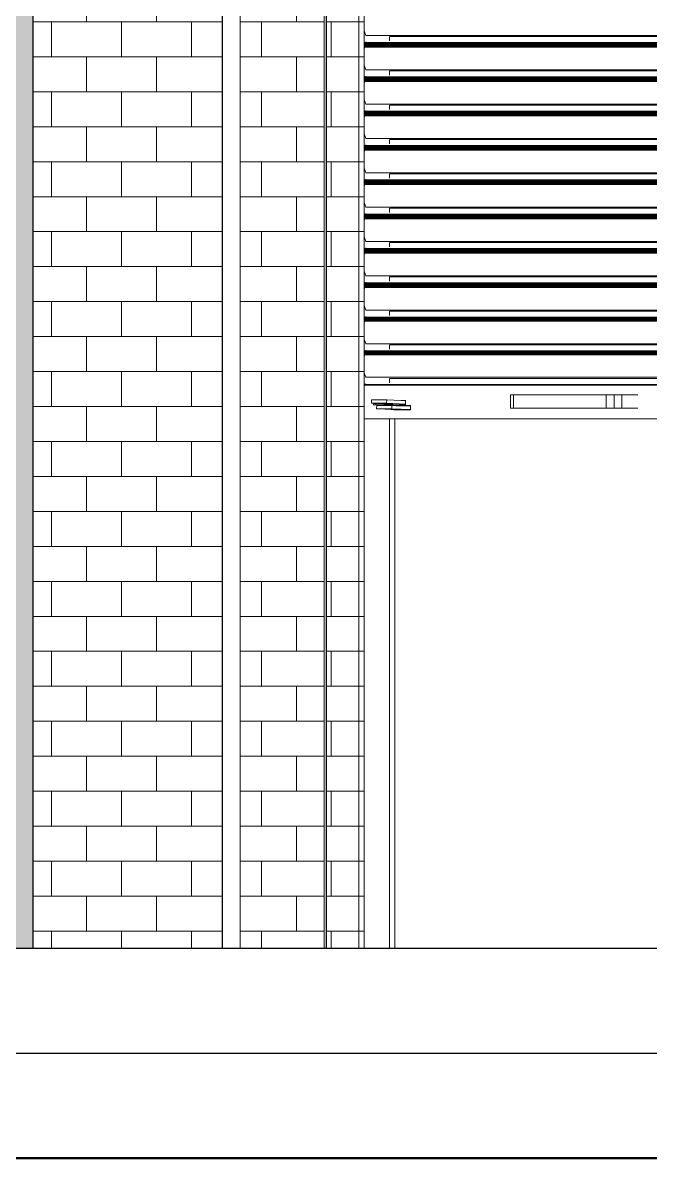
# Model space of a CAD drawing. Header units: inches. Extents: x 153221 to 157601, y -20468 to 0.
# Drawn here: x 154211.4 to 154245.8, y -20396.3 to -20334.2 of the extents above; entities that cross this region are included whole.
import ezdxf

# ---------------------------------------------------------------- set-up
doc = ezdxf.new("R2010")
doc.units = ezdxf.units.IN
doc.header["$MEASUREMENT"] = 0
for name, color, linetype, lineweight in [('DOOR-WIN RA', 3, 'Continuous', 20), ('ELE1 RA', 1, 'Continuous', 30), ('HATCH RA', 8, 'Continuous', 5)]:
    doc.layers.add(name, color=color, linetype=linetype, lineweight=lineweight)

# ---------------------------------------------------------------- blocks, each defined once
blk = doc.blocks.new('TDG')
at = {"layer": 'HATCH RA', "transparency": 33554687}
h = blk.add_hatch(dxfattribs=at)
h.set_pattern_fill('AR-B816', color=256, scale=0.25)
h.paths.add_polyline_path([(159005.743, -15535.96), (159005.743, -15524.96), (158980.743, -15524.96), (158980.743, -15627.36), (158980.743, -15632.36), (158980.743, -15739.96), (158980.743, -15745.019), (158980.743, -15851.96), (158980.743, -15857.019), (158980.743, -15963.96), (158980.743, -15969.019), (158980.743, -16075.96), (158980.743, -16080.842), (158980.743, -16093.96), (159005.743, -16093.96), (159005.743, -15963.96), (159005.743, -15937.96), (159005.743, -15872.96), (159005.743, -15856.96), (159005.743, -15851.96)])
h.paths.add_polyline_path([(158812.048, -15632.36), (158802.864, -15632.36), (158802.864, -15632.96), (158802.864, -15727.96), (158802.864, -15739.96), (158802.864, -15744.96), (158802.864, -15851.96), (158802.864, -15856.96), (158802.864, -15963.96), (158802.864, -15969.31), (158802.864, -16081.96), (158812.048, -16081.96)])
h = blk.add_hatch(dxfattribs=at)
h.set_pattern_fill('AR-B816', color=256, scale=0.25)
h.paths.add_polyline_path([(158822.891, -15978.164), (158822.891, -15969.31), (158812.048, -15969.31), (158812.048, -16081.96), (158822.891, -16081.96), (158822.891, -16075.96)])
h = blk.add_hatch(dxfattribs=at)
h.set_pattern_fill('AR-B816', color=256, scale=0.25)
h.paths.add_polyline_path([(158879.75, -15969.31), (158873.782, -15969.31), (158873.782, -15978.164), (158823.903, -15978.164), (158823.902, -16081.96), (158828.705, -16081.96), (158828.705, -15992.975), (158828.822, -15992.975), (158828.838, -15992.975), (158828.838, -16081.96), (158830.994, -16081.96), (158830.994, -16051.671), (158830.994, -16049.747), (158830.994, -16049.035), (158830.994, -16047.906), (158830.994, -16047.906), (158830.994, -16047.766), (158830.994, -16047.767), (158830.994, -16047.111), (158830.994, -16045.983), (158830.994, -16045.983), (158830.994, -16045.842), (158830.994, -16045.843), (158830.994, -16045.188), (158830.994, -16044.059), (158830.994, -16044.059), (158830.994, -16043.894), (158830.994, -16043.894), (158830.994, -16043.224), (158830.994, -16042.095), (158830.994, -16042.095), (158830.994, -16041.931), (158830.994, -16041.931), (158830.994, -16041.26), (158830.994, -16040.132), (158830.994, -16040.132), (158830.994, -16039.967), (158830.994, -16039.967), (158830.994, -16039.297), (158830.994, -16038.168), (158830.994, -16038.168), (158830.994, -16038.003), (158830.994, -16038.003), (158830.994, -16037.333), (158830.994, -16036.204), (158830.994, -16036.204), (158830.994, -16036.039), (158830.994, -16036.039), (158830.994, -16035.369), (158830.994, -16034.241), (158830.994, -16034.241), (158830.994, -16034.076), (158830.994, -16034.076), (158830.994, -16033.406), (158830.994, -16032.277), (158830.994, -16032.277), (158830.994, -16032.112), (158830.994, -16032.112), (158830.994, -16031.442), (158830.994, -16030.313), (158830.994, -16030.313), (158830.994, -16030.148), (158830.994, -16030.148), (158830.994, -16029.478), (158830.994, -16028.35), (158830.994, -16028.35), (158830.994, -16028.19), (158830.994, -16028.19), (158830.994, -16027.52), (158830.994, -16026.391), (158830.994, -16026.391), (158830.994, -16026.231), (158830.994, -16026.231), (158830.994, -16025.561), (158830.994, -16024.432), (158830.994, -16024.432), (158830.994, -16024.272), (158830.994, -16024.272), (158830.994, -16023.602), (158830.994, -16022.474), (158830.994, -16022.474), (158830.994, -16022.314), (158830.994, -16022.314), (158830.994, -16021.644), (158830.994, -16020.515), (158830.994, -16020.515), (158830.994, -16020.355), (158830.994, -16020.355), (158830.994, -16019.685), (158830.994, -16018.556), (158830.994, -16018.556), (158830.994, -16018.396), (158830.994, -16018.396), (158830.994, -16017.726), (158830.994, -16016.597), (158830.994, -16016.597), (158830.994, -16016.438), (158830.994, -16016.438), (158830.994, -16015.768), (158830.994, -16014.639), (158830.994, -16014.639), (158830.994, -16014.479), (158830.994, -16014.479), (158830.994, -16013.809), (158830.994, -16012.68), (158830.994, -16012.68), (158830.994, -16012.52), (158830.994, -16012.52), (158830.994, -16011.85), (158830.994, -16010.721), (158830.994, -16010.721), (158830.994, -16010.562), (158830.994, -16010.562), (158830.994, -16009.891), (158830.994, -16008.763), (158830.994, -16008.763), (158830.994, -16008.603), (158830.994, -16008.603), (158830.994, -16007.933), (158830.994, -16006.804), (158830.994, -16006.804), (158830.994, -16006.644), (158830.994, -16006.644), (158830.994, -16005.974), (158830.994, -16004.845), (158830.994, -16004.845), (158830.994, -16004.685), (158830.994, -16004.685), (158830.994, -16004.015), (158830.994, -16002.887), (158830.994, -16002.887), (158830.994, -16002.727), (158830.994, -16002.727), (158830.994, -16002.057), (158830.994, -16000.928), (158830.994, -16000.928), (158830.994, -16000.768), (158830.994, -16000.768), (158830.994, -16000.098), (158830.994, -15998.969), (158830.994, -15998.969), (158830.994, -15998.809), (158830.994, -15998.809), (158830.994, -15998.139), (158830.994, -15997.011), (158830.994, -15997.011), (158830.994, -15996.851), (158830.994, -15996.851), (158830.994, -15996.181), (158830.994, -15995.052), (158830.994, -15995.052), (158830.994, -15994.892), (158830.994, -15994.892), (158830.994, -15994.222), (158830.994, -15993.093), (158830.994, -15993.093), (158830.994, -15992.953), (158831.016, -15993), (158873.782, -15993), (158873.782, -15993.003), (158873.782, -15993.019), (158873.782, -15993.036), (158873.782, -15993.054), (158873.782, -15993.074), (158873.782, -15993.093), (158873.782, -15993.113), (158873.782, -15993.133), (158873.782, -15993.153), (158873.782, -15993.172), (158873.782, -15993.19), (158873.782, -15994.483), (158873.782, -15994.892), (158873.782, -15995.013), (158873.782, -15995.032), (158873.782, -15995.052), (158873.782, -15995.072), (158873.782, -15995.092), (158873.782, -15995.111), (158873.782, -15995.13), (158873.782, -15995.149), (158873.782, -15996.442), (158873.782, -15996.507), (158873.782, -15996.851), (158873.782, -15996.972), (158873.782, -15996.991), (158873.782, -15997.011), (158873.782, -15997.031), (158873.782, -15997.05), (158873.782, -15997.07), (158873.782, -15997.089), (158873.782, -15997.107), (158873.782, -15998.4), (158873.782, -15998.466), (158873.782, -15998.809), (158873.782, -15998.931), (158873.782, -15998.95), (158873.782, -15998.969), (158873.782, -15998.989), (158873.782, -15999.009), (158873.782, -15999.029), (158873.782, -15999.048), (158873.782, -15999.066), (158873.782, -16000.359), (158873.782, -16000.425), (158873.782, -16000.768), (158873.782, -16000.889), (158873.782, -16000.908), (158873.782, -16000.928), (158873.782, -16000.948), (158873.782, -16000.968), (158873.782, -16000.987), (158873.782, -16001.006), (158873.782, -16001.025), (158873.782, -16002.318), (158873.782, -16002.383), (158873.782, -16002.727), (158873.782, -16002.848), (158873.782, -16002.867), (158873.782, -16002.887), (158873.782, -16002.907), (158873.782, -16002.926), (158873.782, -16002.946), (158873.782, -16002.965), (158873.782, -16002.983), (158873.782, -16004.277), (158873.782, -16004.685), (158873.782, -16004.807), (158873.782, -16004.826), (158873.782, -16004.845), (158873.782, -16004.865), (158873.782, -16004.885), (158873.782, -16004.905), (158873.782, -16004.924), (158873.782, -16004.942), (158873.782, -16006.235), (158873.782, -16006.644), (158873.782, -16006.765), (158873.782, -16006.784), (158873.782, -16006.804), (158873.782, -16006.824), (158873.782, -16006.844), (158873.782, -16006.863), (158873.782, -16006.882), (158873.782, -16006.901), (158873.782, -16008.194), (158873.782, -16008.603), (158873.782, -16008.724), (158873.782, -16008.743), (158873.782, -16008.763), (158873.782, -16008.783), (158873.782, -16008.803), (158873.782, -16008.822), (158873.782, -16008.841), (158873.782, -16008.859), (158873.782, -16010.153), (158873.782, -16010.218), (158873.782, -16010.562), (158873.782, -16010.683), (158873.782, -16010.702), (158873.782, -16010.721), (158873.782, -16010.741), (158873.782, -16010.761), (158873.782, -16010.781), (158873.782, -16010.8), (158873.782, -16010.818), (158873.782, -16012.111), (158873.782, -16012.177), (158873.782, -16012.52), (158873.782, -16012.641), (158873.782, -16012.66), (158873.782, -16012.68), (158873.782, -16012.7), (158873.782, -16012.72), (158873.782, -16012.739), (158873.782, -16012.758), (158873.782, -16012.777), (158873.782, -16014.07), (158873.782, -16014.479), (158873.782, -16014.6), (158873.782, -16014.619), (158873.782, -16014.639), (158873.782, -16014.659), (158873.782, -16014.679), (158873.782, -16014.698), (158873.782, -16014.717), (158873.782, -16014.735), (158873.782, -16016.029), (158873.782, -16016.094), (158873.782, -16016.438), (158873.782, -16016.559), (158873.782, -16016.578), (158873.782, -16016.597), (158873.782, -16016.617), (158873.782, -16016.637), (158873.782, -16016.657), (158873.782, -16016.676), (158873.782, -16016.694), (158873.782, -16017.987), (158873.782, -16018.053), (158873.782, -16018.396), (158873.782, -16018.517), (158873.782, -16018.536), (158873.782, -16018.556), (158873.782, -16018.576), (158873.782, -16018.596), (158873.782, -16018.616), (158873.782, -16018.635), (158873.782, -16018.653), (158873.782, -16019.946), (158873.782, -16020.011), (158873.782, -16020.355), (158873.782, -16020.397), (158873.782, -16020.422), (158873.782, -16020.424), (158873.782, -16020.44), (158873.782, -16020.458), (158873.782, -16020.475), (158873.782, -16020.476), (158873.782, -16020.478), (158873.782, -16020.495), (158873.782, -16020.515), (158873.782, -16020.536), (158873.782, -16020.555), (158873.782, -16020.565), (158873.782, -16020.574), (158873.782, -16020.593), (158873.782, -16020.611), (158873.782, -16021.905), (158873.782, -16021.926), (158873.782, -16021.97), (158873.782, -16022.277), (158873.782, -16022.383), (158873.782, -16022.399), (158873.782, -16022.416), (158873.782, -16022.435), (158873.782, -16022.454), (158873.782, -16022.474), (158873.782, -16022.493), (158873.782, -16022.513), (158873.782, -16022.533), (158873.782, -16022.552), (158873.782, -16022.57), (158873.782, -16023.863), (158873.782, -16024.272), (158873.782, -16024.314), (158873.782, -16024.339), (158873.782, -16024.342), (158873.782, -16024.358), (158873.782, -16024.472), (158873.782, -16024.482), (158873.782, -16024.492), (158873.782, -16024.511), (158873.782, -16024.529), (158873.782, -16025.822), (158873.782, -16025.888), (158873.782, -16026.194), (158873.782, -16026.3), (158873.782, -16026.316), (158873.782, -16026.334), (158873.782, -16026.352), (158873.782, -16026.371), (158873.782, -16026.391), (158873.782, -16026.411), (158873.782, -16026.431), (158873.782, -16026.45), (158873.782, -16026.469), (158873.782, -16026.487), (158873.782, -16027.781), (158873.782, -16027.846), (158873.782, -16028.19), (158873.782, -16028.311), (158873.782, -16028.33), (158873.782, -16028.35), (158873.782, -16028.369), (158873.782, -16028.389), (158873.782, -16028.409), (158873.782, -16028.428), (158873.782, -16028.446), (158873.782, -16029.739), (158873.782, -16029.805), (158873.782, -16030.148), (158873.782, -16030.256), (158873.782, -16030.274), (158873.782, -16030.294), (158873.782, -16030.313), (158873.782, -16030.333), (158873.782, -16030.353), (158873.782, -16030.373), (158873.782, -16030.392), (158873.782, -16030.41), (158873.782, -16031.703), (158873.782, -16031.769), (158873.782, -16032.112), (158873.782, -16032.22), (158873.782, -16032.238), (158873.782, -16032.257), (158873.782, -16032.277), (158873.782, -16032.297), (158873.782, -16032.317), (158873.782, -16032.336), (158873.782, -16032.355), (158873.782, -16032.374), (158873.782, -16033.667), (158873.782, -16034.076), (158873.782, -16034.183), (158873.782, -16034.202), (158873.782, -16034.221), (158873.782, -16034.241), (158873.782, -16034.261), (158873.782, -16034.28), (158873.782, -16034.3), (158873.782, -16034.319), (158873.782, -16034.337), (158873.782, -16035.63), (158873.782, -16036.039), (158873.782, -16036.147), (158873.782, -16036.166), (158873.782, -16036.185), (158873.782, -16036.204), (158873.782, -16036.224), (158873.782, -16036.244), (158873.782, -16036.264), (158873.782, -16036.283), (158873.782, -16036.301), (158873.782, -16037.594), (158873.782, -16038.003), (158873.782, -16038.111), (158873.782, -16038.129), (158873.782, -16038.148), (158873.782, -16038.168), (158873.782, -16038.188), (158873.782, -16038.208), (158873.782, -16038.227), (158873.782, -16038.246), (158873.782, -16038.265), (158873.782, -16039.558), (158873.782, -16039.623), (158873.782, -16039.967), (158873.782, -16040.075), (158873.782, -16040.093), (158873.782, -16040.112), (158873.782, -16040.132), (158873.782, -16040.152), (158873.782, -16040.172), (158873.782, -16040.191), (158873.782, -16040.21), (158873.782, -16040.228), (158873.782, -16041.522), (158873.782, -16041.587), (158873.782, -16041.931), (158873.782, -16042.038), (158873.782, -16042.057), (158873.782, -16042.076), (158873.782, -16042.095), (158873.782, -16042.115), (158873.782, -16042.135), (158873.782, -16042.155), (158873.782, -16042.174), (158873.782, -16042.192), (158873.782, -16043.485), (158873.782, -16043.551), (158873.782, -16043.894), (158873.782, -16044.002), (158873.782, -16044.02), (158873.782, -16044.039), (158873.782, -16044.059), (158873.782, -16044.079), (158873.782, -16044.099), (158873.782, -16044.119), (158873.782, -16044.138), (158873.782, -16044.156), (158873.782, -16045.449), (158873.782, -16045.514), (158873.782, -16045.858), (158873.782, -16045.963), (158873.782, -16045.983), (158873.782, -16046.003), (158873.782, -16046.023), (158873.782, -16046.042), (158873.782, -16046.061), (158873.782, -16046.079), (158873.782, -16047.373), (158873.782, -16047.438), (158873.782, -16047.782), (158873.782, -16047.887), (158873.782, -16047.906), (158873.782, -16047.926), (158873.782, -16047.946), (158873.782, -16047.966), (158873.782, -16047.985), (158873.782, -16048.003), (158873.782, -16049.296), (158873.782, -16049.362), (158873.782, -16049.705), (158873.782, -16049.747), (158873.782, -16050.495), (158873.782, -16050.565), (158873.782, -16050.758), (158873.782, -16050.874), (158873.782, -16051.067), (158873.782, -16051.078), (158873.782, -16051.09), (158873.782, -16051.1), (158873.782, -16051.139), (158873.782, -16051.671), (158873.782, -16075.96), (158873.782, -16081.96), (158879.75, -16081.96)])
h.paths.add_polyline_path([(158824.526, -15978.319), (158824.525, -15992.975), (158824.292, -15992.975), (158824.292, -15978.319)], flags=16)
at = {"layer": 'DOOR-WIN RA'}
for p, q in [((158823.902, -16081.96), (158823.903, -15978.164)), ((158828.705, -15992.975), (158828.705, -16081.96)), ((158828.822, -15992.975), (158828.822, -16081.96)), ((158828.838, -15992.975), (158828.838, -16081.96)), ((158830.695, -16081.96), (158830.695, -15992.975)), ((158830.994, -16029.478), (158830.994, -16028.556)), ((158831.01, -16029.532), (158830.994, -16029.478)), ((158830.994, -16030.148), (158830.994, -16029.478)), ((158831.048, -16029.637), (158831.01, -16029.532)), ((158831.094, -16029.739), (158831.048, -16029.637)), ((158831.096, -16029.741), (158831.094, -16029.739)), ((158873.782, -16029.739), (158831.094, -16029.739)), ((158832.448, -16030.059), (158832.448, -16029.8)), ((158873.782, -16029.805), (158832.453, -16029.805)), ((158831.003, -16030.148), (158830.994, -16030.148)), ((158830.994, -16030.19), (158830.994, -16030.148)), ((158830.994, -16030.195), (158830.994, -16030.19)), ((158830.994, -16030.19), (158832.448, -16030.19)), ((158830.994, -16030.21), (158830.994, -16030.195)), ((158832.448, -16030.195), (158830.994, -16030.195)), ((158831.006, -16030.22), (158830.994, -16030.21)), ((158830.995, -16030.515), (158830.994, -16030.21)), ((158830.994, -16030.52), (158830.995, -16030.515)), ((158830.994, -16031.442), (158830.994, -16030.52)), ((158830.995, -16030.515), (158831.03, -16030.41)), ((158831.036, -16030.141), (158831.003, -16030.148)), ((158873.782, -16030.148), (158831.003, -16030.148)), ((158831.008, -16030.223), (158831.006, -16030.22)), ((158873.782, -16030.22), (158831.006, -16030.22)), ((158831.022, -16030.239), (158831.008, -16030.223)), ((158873.782, -16030.223), (158831.008, -16030.223)), ((158831.032, -16030.256), (158831.022, -16030.239)), ((158873.782, -16030.239), (158831.022, -16030.239)), ((158831.03, -16030.41), (158831.039, -16030.392)), ((158873.782, -16030.41), (158831.03, -16030.41)), ((158831.041, -16030.274), (158831.032, -16030.256)), ((158873.782, -16030.256), (158831.032, -16030.256)), ((158831.081, -16030.121), (158831.036, -16030.141)), ((158831.039, -16030.392), (158831.046, -16030.373)), ((158873.782, -16030.392), (158831.039, -16030.392)), ((158831.047, -16030.294), (158831.041, -16030.274)), ((158873.782, -16030.274), (158831.041, -16030.274)), ((158831.046, -16030.373), (158831.05, -16030.353)), ((158873.782, -16030.373), (158831.046, -16030.373)), ((158831.051, -16030.313), (158831.047, -16030.294)), ((158873.782, -16030.294), (158831.047, -16030.294)), ((158831.05, -16030.353), (158831.052, -16030.333)), ((158873.782, -16030.353), (158831.05, -16030.353)), ((158831.052, -16030.333), (158831.051, -16030.313)), ((158873.782, -16030.313), (158831.051, -16030.313)), ((158873.782, -16030.333), (158831.052, -16030.333)), ((158831.096, -16030.11), (158831.081, -16030.121)), ((158832.448, -16030.195), (158832.448, -16030.19)), ((158832.448, -16030.19), (158832.747, -16030.19)), ((158832.747, -16030.195), (158832.448, -16030.195)), ((158832.747, -16030.195), (158832.747, -16030.19)), ((158832.747, -16030.19), (158873.782, -16030.19)), ((158873.782, -16030.195), (158832.747, -16030.195)), ((158831.01, -16031.496), (158830.994, -16031.442)), ((158830.994, -16032.112), (158830.994, -16031.442)), ((158831.048, -16031.601), (158831.01, -16031.496)), ((158831.094, -16031.703), (158831.048, -16031.601)), ((158831.096, -16031.705), (158831.094, -16031.703)), ((158873.782, -16031.703), (158831.094, -16031.703)), ((158832.448, -16032.022), (158832.448, -16031.764)), ((158873.782, -16031.769), (158832.453, -16031.769)), ((158831.003, -16032.112), (158830.994, -16032.112)), ((158830.994, -16032.154), (158830.994, -16032.112)), ((158830.994, -16032.159), (158830.994, -16032.154)), ((158830.994, -16032.154), (158832.448, -16032.154)), ((158830.994, -16032.174), (158830.994, -16032.159)), ((158832.448, -16032.159), (158830.994, -16032.159)), ((158831.006, -16032.184), (158830.994, -16032.174)), ((158830.995, -16032.479), (158830.994, -16032.174)), ((158830.994, -16032.483), (158830.995, -16032.479)), ((158830.994, -16033.406), (158830.994, -16032.483)), ((158830.995, -16032.479), (158831.03, -16032.374)), ((158831.036, -16032.104), (158831.003, -16032.112)), ((158873.782, -16032.112), (158831.003, -16032.112)), ((158831.008, -16032.186), (158831.006, -16032.184)), ((158873.782, -16032.184), (158831.006, -16032.184)), ((158831.022, -16032.202), (158831.008, -16032.186)), ((158873.782, -16032.186), (158831.008, -16032.186)), ((158831.032, -16032.22), (158831.022, -16032.202)), ((158873.782, -16032.202), (158831.022, -16032.202)), ((158831.03, -16032.374), (158831.039, -16032.355)), ((158873.782, -16032.374), (158831.03, -16032.374)), ((158831.041, -16032.238), (158831.032, -16032.22)), ((158873.782, -16032.22), (158831.032, -16032.22)), ((158831.081, -16032.084), (158831.036, -16032.104)), ((158831.039, -16032.355), (158831.046, -16032.336)), ((158873.782, -16032.355), (158831.039, -16032.355)), ((158831.047, -16032.257), (158831.041, -16032.238)), ((158873.782, -16032.238), (158831.041, -16032.238)), ((158831.046, -16032.336), (158831.05, -16032.317)), ((158873.782, -16032.336), (158831.046, -16032.336)), ((158831.051, -16032.277), (158831.047, -16032.257)), ((158873.782, -16032.257), (158831.047, -16032.257)), ((158831.05, -16032.317), (158831.052, -16032.297)), ((158873.782, -16032.317), (158831.05, -16032.317)), ((158831.052, -16032.297), (158831.051, -16032.277)), ((158873.782, -16032.277), (158831.051, -16032.277)), ((158873.782, -16032.297), (158831.052, -16032.297)), ((158831.096, -16032.074), (158831.081, -16032.084)), ((158832.448, -16032.159), (158832.448, -16032.154)), ((158832.448, -16032.154), (158832.747, -16032.154)), ((158832.747, -16032.159), (158832.448, -16032.159)), ((158832.747, -16032.159), (158832.747, -16032.154)), ((158832.747, -16032.154), (158873.782, -16032.154)), ((158873.782, -16032.159), (158832.747, -16032.159)), ((158831.01, -16033.46), (158830.994, -16033.406)), ((158830.994, -16034.076), (158830.994, -16033.406)), ((158831.048, -16033.564), (158831.01, -16033.46)), ((158831.094, -16033.667), (158831.048, -16033.564)), ((158831.096, -16033.669), (158831.094, -16033.667)), ((158873.782, -16033.667), (158831.094, -16033.667)), ((158832.448, -16033.986), (158832.448, -16033.727)), ((158873.782, -16033.732), (158832.453, -16033.732)), ((158831.003, -16034.076), (158830.994, -16034.076)), ((158830.994, -16034.117), (158830.994, -16034.076)), ((158830.994, -16034.122), (158830.994, -16034.117)), ((158830.994, -16034.117), (158832.448, -16034.117)), ((158830.994, -16034.137), (158830.994, -16034.122)), ((158832.448, -16034.122), (158830.994, -16034.122)), ((158831.006, -16034.147), (158830.994, -16034.137)), ((158830.995, -16034.443), (158830.994, -16034.137)), ((158830.994, -16034.447), (158830.995, -16034.443)), ((158830.994, -16035.369), (158830.994, -16034.447)), ((158830.995, -16034.443), (158831.03, -16034.337)), ((158831.036, -16034.068), (158831.003, -16034.076)), ((158873.782, -16034.076), (158831.003, -16034.076)), ((158831.008, -16034.15), (158831.006, -16034.147)), ((158873.782, -16034.147), (158831.006, -16034.147)), ((158831.022, -16034.166), (158831.008, -16034.15)), ((158873.782, -16034.15), (158831.008, -16034.15)), ((158831.032, -16034.183), (158831.022, -16034.166)), ((158873.782, -16034.166), (158831.022, -16034.166)), ((158831.03, -16034.337), (158831.039, -16034.319)), ((158873.782, -16034.337), (158831.03, -16034.337)), ((158831.041, -16034.202), (158831.032, -16034.183)), ((158873.782, -16034.183), (158831.032, -16034.183)), ((158831.081, -16034.048), (158831.036, -16034.068)), ((158831.039, -16034.319), (158831.046, -16034.3)), ((158873.782, -16034.319), (158831.039, -16034.319)), ((158831.047, -16034.221), (158831.041, -16034.202)), ((158873.782, -16034.202), (158831.041, -16034.202)), ((158831.046, -16034.3), (158831.05, -16034.28)), ((158873.782, -16034.3), (158831.046, -16034.3)), ((158831.051, -16034.241), (158831.047, -16034.221)), ((158873.782, -16034.221), (158831.047, -16034.221)), ((158831.05, -16034.28), (158831.052, -16034.261)), ((158873.782, -16034.28), (158831.05, -16034.28)), ((158831.052, -16034.261), (158831.051, -16034.241)), ((158873.782, -16034.241), (158831.051, -16034.241)), ((158873.782, -16034.261), (158831.052, -16034.261)), ((158831.096, -16034.038), (158831.081, -16034.048)), ((158832.448, -16034.122), (158832.448, -16034.117)), ((158832.448, -16034.117), (158832.747, -16034.117)), ((158832.747, -16034.122), (158832.448, -16034.122)), ((158832.747, -16034.122), (158832.747, -16034.117)), ((158832.747, -16034.117), (158873.782, -16034.117)), ((158873.782, -16034.122), (158832.747, -16034.122)), ((158831.01, -16035.423), (158830.994, -16035.369)), ((158830.994, -16036.039), (158830.994, -16035.369)), ((158831.048, -16035.528), (158831.01, -16035.423)), ((158831.094, -16035.63), (158831.048, -16035.528)), ((158831.096, -16035.633), (158831.094, -16035.63)), ((158873.782, -16035.63), (158831.094, -16035.63)), ((158832.448, -16035.95), (158832.448, -16035.691)), ((158873.782, -16035.696), (158832.453, -16035.696)), ((158831.003, -16036.039), (158830.994, -16036.039)), ((158830.994, -16036.081), (158830.994, -16036.039)), ((158830.994, -16036.086), (158830.994, -16036.081)), ((158830.994, -16036.081), (158832.448, -16036.081)), ((158830.994, -16036.101), (158830.994, -16036.086)), ((158832.448, -16036.086), (158830.994, -16036.086)), ((158831.006, -16036.111), (158830.994, -16036.101)), ((158830.995, -16036.407), (158830.994, -16036.101)), ((158830.995, -16036.407), (158831.03, -16036.301)), ((158831.036, -16036.032), (158831.003, -16036.039)), ((158873.782, -16036.039), (158831.003, -16036.039)), ((158831.008, -16036.114), (158831.006, -16036.111)), ((158873.782, -16036.111), (158831.006, -16036.111)), ((158831.022, -16036.13), (158831.008, -16036.114)), ((158873.782, -16036.114), (158831.008, -16036.114)), ((158831.032, -16036.147), (158831.022, -16036.13)), ((158873.782, -16036.13), (158831.022, -16036.13)), ((158831.03, -16036.301), (158831.039, -16036.283)), ((158873.782, -16036.301), (158831.03, -16036.301)), ((158831.041, -16036.166), (158831.032, -16036.147)), ((158873.782, -16036.147), (158831.032, -16036.147)), ((158831.081, -16036.012), (158831.036, -16036.032)), ((158831.039, -16036.283), (158831.046, -16036.264)), ((158873.782, -16036.283), (158831.039, -16036.283)), ((158831.047, -16036.185), (158831.041, -16036.166)), ((158873.782, -16036.166), (158831.041, -16036.166)), ((158831.046, -16036.264), (158831.05, -16036.244)), ((158873.782, -16036.264), (158831.046, -16036.264)), ((158831.051, -16036.204), (158831.047, -16036.185)), ((158873.782, -16036.185), (158831.047, -16036.185)), ((158831.05, -16036.244), (158831.052, -16036.224)), ((158873.782, -16036.244), (158831.05, -16036.244)), ((158831.052, -16036.224), (158831.051, -16036.204)), ((158873.782, -16036.204), (158831.051, -16036.204)), ((158873.782, -16036.224), (158831.052, -16036.224)), ((158831.096, -16036.001), (158831.081, -16036.012)), ((158832.448, -16036.086), (158832.448, -16036.081)), ((158832.448, -16036.081), (158832.747, -16036.081)), ((158832.747, -16036.086), (158832.448, -16036.086)), ((158832.747, -16036.086), (158832.747, -16036.081)), ((158832.747, -16036.081), (158873.782, -16036.081)), ((158873.782, -16036.086), (158832.747, -16036.086)), ((158830.994, -16036.411), (158830.995, -16036.407)), ((158830.994, -16037.333), (158830.994, -16036.411)), ((158831.01, -16037.387), (158830.994, -16037.333)), ((158830.994, -16038.003), (158830.994, -16037.333)), ((158831.048, -16037.492), (158831.01, -16037.387)), ((158831.094, -16037.594), (158831.048, -16037.492)), ((158831.096, -16037.596), (158831.094, -16037.594)), ((158873.782, -16037.594), (158831.094, -16037.594)), ((158832.448, -16037.914), (158832.448, -16037.655)), ((158873.782, -16037.66), (158832.453, -16037.66)), ((158831.003, -16038.003), (158830.994, -16038.003)), ((158830.994, -16038.045), (158830.994, -16038.003)), ((158830.994, -16038.05), (158830.994, -16038.045)), ((158830.994, -16038.045), (158832.448, -16038.045)), ((158830.994, -16038.065), (158830.994, -16038.05)), ((158832.448, -16038.05), (158830.994, -16038.05)), ((158831.006, -16038.075), (158830.994, -16038.065)), ((158830.995, -16038.37), (158830.994, -16038.065)), ((158830.995, -16038.37), (158831.03, -16038.265)), ((158831.036, -16037.995), (158831.003, -16038.003)), ((158873.782, -16038.003), (158831.003, -16038.003)), ((158831.008, -16038.077), (158831.006, -16038.075)), ((158873.782, -16038.075), (158831.006, -16038.075)), ((158831.022, -16038.093), (158831.008, -16038.077)), ((158873.782, -16038.077), (158831.008, -16038.077)), ((158831.032, -16038.111), (158831.022, -16038.093)), ((158873.782, -16038.093), (158831.022, -16038.093)), ((158831.03, -16038.265), (158831.039, -16038.246)), ((158873.782, -16038.265), (158831.03, -16038.265)), ((158831.041, -16038.129), (158831.032, -16038.111)), ((158873.782, -16038.111), (158831.032, -16038.111)), ((158831.081, -16037.976), (158831.036, -16037.995)), ((158831.039, -16038.246), (158831.046, -16038.227)), ((158873.782, -16038.246), (158831.039, -16038.246)), ((158831.047, -16038.148), (158831.041, -16038.129)), ((158873.782, -16038.129), (158831.041, -16038.129)), ((158831.046, -16038.227), (158831.05, -16038.208)), ((158873.782, -16038.227), (158831.046, -16038.227)), ((158831.051, -16038.168), (158831.047, -16038.148)), ((158873.782, -16038.148), (158831.047, -16038.148)), ((158831.05, -16038.208), (158831.052, -16038.188)), ((158873.782, -16038.208), (158831.05, -16038.208)), ((158831.052, -16038.188), (158831.051, -16038.168)), ((158873.782, -16038.168), (158831.051, -16038.168)), ((158873.782, -16038.188), (158831.052, -16038.188)), ((158831.096, -16037.965), (158831.081, -16037.976)), ((158832.448, -16038.05), (158832.448, -16038.045)), ((158832.448, -16038.045), (158832.747, -16038.045)), ((158832.747, -16038.05), (158832.448, -16038.05)), ((158832.747, -16038.05), (158832.747, -16038.045)), ((158832.747, -16038.045), (158873.782, -16038.045)), ((158873.782, -16038.05), (158832.747, -16038.05)), ((158830.994, -16038.374), (158830.995, -16038.37)), ((158830.994, -16039.297), (158830.994, -16038.374)), ((158831.01, -16039.351), (158830.994, -16039.297)), ((158830.994, -16039.967), (158830.994, -16039.297)), ((158831.048, -16039.455), (158831.01, -16039.351)), ((158831.094, -16039.558), (158831.048, -16039.455)), ((158831.096, -16039.56), (158831.094, -16039.558)), ((158873.782, -16039.558), (158831.094, -16039.558)), ((158832.448, -16039.877), (158832.448, -16039.618)), ((158873.782, -16039.623), (158832.453, -16039.623)), ((158831.003, -16039.967), (158830.994, -16039.967)), ((158830.994, -16040.009), (158830.994, -16039.967)), ((158830.994, -16040.014), (158830.994, -16040.009)), ((158830.994, -16040.009), (158832.448, -16040.009)), ((158830.994, -16040.028), (158830.994, -16040.014)), ((158832.448, -16040.014), (158830.994, -16040.014)), ((158831.006, -16040.038), (158830.994, -16040.028)), ((158830.995, -16040.334), (158830.994, -16040.028)), ((158830.995, -16040.334), (158831.03, -16040.228)), ((158831.036, -16039.959), (158831.003, -16039.967)), ((158873.782, -16039.967), (158831.003, -16039.967)), ((158831.008, -16040.041), (158831.006, -16040.038)), ((158873.782, -16040.038), (158831.006, -16040.038)), ((158831.022, -16040.057), (158831.008, -16040.041)), ((158873.782, -16040.041), (158831.008, -16040.041)), ((158831.032, -16040.075), (158831.022, -16040.057)), ((158873.782, -16040.057), (158831.022, -16040.057)), ((158831.03, -16040.228), (158831.039, -16040.21)), ((158873.782, -16040.228), (158831.03, -16040.228)), ((158831.041, -16040.093), (158831.032, -16040.075)), ((158873.782, -16040.075), (158831.032, -16040.075)), ((158831.081, -16039.939), (158831.036, -16039.959)), ((158831.039, -16040.21), (158831.046, -16040.191)), ((158873.782, -16040.21), (158831.039, -16040.21)), ((158831.047, -16040.112), (158831.041, -16040.093)), ((158873.782, -16040.093), (158831.041, -16040.093)), ((158831.046, -16040.191), (158831.05, -16040.172)), ((158873.782, -16040.191), (158831.046, -16040.191)), ((158831.051, -16040.132), (158831.047, -16040.112)), ((158873.782, -16040.112), (158831.047, -16040.112)), ((158831.05, -16040.172), (158831.052, -16040.152)), ((158873.782, -16040.172), (158831.05, -16040.172)), ((158831.052, -16040.152), (158831.051, -16040.132)), ((158873.782, -16040.132), (158831.051, -16040.132)), ((158873.782, -16040.152), (158831.052, -16040.152)), ((158831.096, -16039.929), (158831.081, -16039.939)), ((158832.448, -16040.014), (158832.448, -16040.009)), ((158832.448, -16040.009), (158832.747, -16040.009)), ((158832.747, -16040.014), (158832.448, -16040.014)), ((158832.747, -16040.014), (158832.747, -16040.009)), ((158832.747, -16040.009), (158873.782, -16040.009)), ((158873.782, -16040.014), (158832.747, -16040.014)), ((158830.994, -16040.338), (158830.995, -16040.334)), ((158830.994, -16041.26), (158830.994, -16040.338)), ((158831.01, -16041.314), (158830.994, -16041.26)), ((158830.994, -16041.931), (158830.994, -16041.26)), ((158831.048, -16041.419), (158831.01, -16041.314)), ((158831.094, -16041.522), (158831.048, -16041.419)), ((158831.096, -16041.524), (158831.094, -16041.522)), ((158873.782, -16041.522), (158831.094, -16041.522)), ((158832.448, -16041.841), (158832.448, -16041.582)), ((158873.782, -16041.587), (158832.453, -16041.587)), ((158831.003, -16041.931), (158830.994, -16041.931)), ((158830.994, -16041.972), (158830.994, -16041.931)), ((158830.994, -16041.977), (158830.994, -16041.972)), ((158830.994, -16041.972), (158832.448, -16041.972)), ((158830.994, -16041.992), (158830.994, -16041.977)), ((158832.448, -16041.977), (158830.994, -16041.977)), ((158831.006, -16042.002), (158830.994, -16041.992)), ((158830.995, -16042.298), (158830.994, -16041.992)), ((158830.995, -16042.298), (158831.03, -16042.192)), ((158831.036, -16041.923), (158831.003, -16041.931)), ((158873.782, -16041.931), (158831.003, -16041.931)), ((158831.008, -16042.005), (158831.006, -16042.002)), ((158873.782, -16042.002), (158831.006, -16042.002)), ((158831.022, -16042.021), (158831.008, -16042.005)), ((158873.782, -16042.005), (158831.008, -16042.005)), ((158831.032, -16042.038), (158831.022, -16042.021)), ((158873.782, -16042.021), (158831.022, -16042.021)), ((158831.03, -16042.192), (158831.039, -16042.174)), ((158873.782, -16042.192), (158831.03, -16042.192)), ((158831.041, -16042.057), (158831.032, -16042.038)), ((158873.782, -16042.038), (158831.032, -16042.038)), ((158831.081, -16041.903), (158831.036, -16041.923)), ((158831.039, -16042.174), (158831.046, -16042.155)), ((158873.782, -16042.174), (158831.039, -16042.174)), ((158831.047, -16042.076), (158831.041, -16042.057)), ((158873.782, -16042.057), (158831.041, -16042.057)), ((158831.046, -16042.155), (158831.05, -16042.135)), ((158873.782, -16042.155), (158831.046, -16042.155)), ((158831.051, -16042.095), (158831.047, -16042.076)), ((158873.782, -16042.076), (158831.047, -16042.076)), ((158831.05, -16042.135), (158831.052, -16042.115)), ((158873.782, -16042.135), (158831.05, -16042.135)), ((158831.052, -16042.115), (158831.051, -16042.095)), ((158873.782, -16042.095), (158831.051, -16042.095)), ((158873.782, -16042.115), (158831.052, -16042.115)), ((158831.096, -16041.892), (158831.081, -16041.903)), ((158832.448, -16041.977), (158832.448, -16041.972)), ((158832.448, -16041.972), (158832.747, -16041.972)), ((158832.747, -16041.977), (158832.448, -16041.977)), ((158832.747, -16041.977), (158832.747, -16041.972)), ((158832.747, -16041.972), (158873.782, -16041.972)), ((158873.782, -16041.977), (158832.747, -16041.977)), ((158830.994, -16042.302), (158830.995, -16042.298)), ((158830.994, -16043.224), (158830.994, -16042.302)), ((158831.01, -16043.278), (158830.994, -16043.224)), ((158830.994, -16043.894), (158830.994, -16043.224)), ((158831.048, -16043.383), (158831.01, -16043.278)), ((158831.094, -16043.485), (158831.048, -16043.383)), ((158831.096, -16043.487), (158831.094, -16043.485)), ((158873.782, -16043.485), (158831.094, -16043.485)), ((158832.448, -16043.805), (158832.448, -16043.546)), ((158831.003, -16043.894), (158830.994, -16043.894)), ((158830.994, -16043.936), (158830.994, -16043.894)), ((158830.994, -16043.941), (158830.994, -16043.936)), ((158830.994, -16043.936), (158832.448, -16043.936)), ((158830.994, -16043.956), (158830.994, -16043.941)), ((158832.448, -16043.941), (158830.994, -16043.941)), ((158831.006, -16043.966), (158830.994, -16043.956)), ((158830.995, -16044.261), (158830.994, -16043.956)), ((158830.995, -16044.261), (158831.03, -16044.156)), ((158831.036, -16043.886), (158831.003, -16043.894)), ((158873.782, -16043.894), (158831.003, -16043.894)), ((158831.008, -16043.969), (158831.006, -16043.966)), ((158873.782, -16043.966), (158831.006, -16043.966)), ((158831.022, -16043.985), (158831.008, -16043.969)), ((158873.782, -16043.969), (158831.008, -16043.969)), ((158831.032, -16044.002), (158831.022, -16043.985)), ((158873.782, -16043.985), (158831.022, -16043.985)), ((158831.03, -16044.156), (158831.039, -16044.138)), ((158873.782, -16044.156), (158831.03, -16044.156)), ((158831.041, -16044.02), (158831.032, -16044.002)), ((158873.782, -16044.002), (158831.032, -16044.002)), ((158831.081, -16043.867), (158831.036, -16043.886)), ((158831.039, -16044.138), (158831.046, -16044.119)), ((158873.782, -16044.138), (158831.039, -16044.138)), ((158831.047, -16044.039), (158831.041, -16044.02)), ((158873.782, -16044.02), (158831.041, -16044.02)), ((158831.046, -16044.119), (158831.05, -16044.099)), ((158873.782, -16044.119), (158831.046, -16044.119)), ((158831.051, -16044.059), (158831.047, -16044.039)), ((158873.782, -16044.039), (158831.047, -16044.039)), ((158831.05, -16044.099), (158831.052, -16044.079)), ((158873.782, -16044.099), (158831.05, -16044.099)), ((158831.052, -16044.079), (158831.051, -16044.059)), ((158873.782, -16044.059), (158831.051, -16044.059)), ((158873.782, -16044.079), (158831.052, -16044.079)), ((158831.096, -16043.856), (158831.081, -16043.867)), ((158832.448, -16043.941), (158832.448, -16043.936)), ((158832.448, -16043.936), (158832.747, -16043.936)), ((158832.747, -16043.941), (158832.448, -16043.941)), ((158873.782, -16043.551), (158832.453, -16043.551)), ((158832.747, -16043.941), (158832.747, -16043.936)), ((158832.747, -16043.936), (158873.782, -16043.936)), ((158873.782, -16043.941), (158832.747, -16043.941)), ((158830.994, -16044.266), (158830.995, -16044.261)), ((158830.994, -16045.188), (158830.994, -16044.266)), ((158831.01, -16045.242), (158830.994, -16045.188)), ((158830.994, -16045.858), (158830.994, -16045.188)), ((158831.048, -16045.347), (158831.01, -16045.242)), ((158831.094, -16045.449), (158831.048, -16045.347)), ((158831.096, -16045.451), (158831.094, -16045.449)), ((158873.782, -16045.449), (158831.094, -16045.449)), ((158831.003, -16045.858), (158830.994, -16045.858)), ((158830.994, -16045.9), (158830.994, -16045.858)), ((158830.994, -16045.9), (158831.015, -16045.9)), ((158830.995, -16046.185), (158830.994, -16045.9)), ((158830.995, -16046.185), (158831.03, -16046.079)), ((158831.036, -16045.85), (158831.003, -16045.858)), ((158873.782, -16045.858), (158831.003, -16045.858)), ((158831.022, -16045.908), (158831.015, -16045.9)), ((158831.015, -16045.9), (158873.782, -16045.9)), ((158831.032, -16045.926), (158831.022, -16045.908)), ((158873.782, -16045.908), (158831.022, -16045.908)), ((158831.03, -16046.079), (158831.039, -16046.061)), ((158873.782, -16046.079), (158831.03, -16046.079)), ((158831.041, -16045.944), (158831.032, -16045.926)), ((158873.782, -16045.926), (158831.032, -16045.926)), ((158831.081, -16045.83), (158831.036, -16045.85)), ((158831.039, -16046.061), (158831.046, -16046.042)), ((158873.782, -16046.061), (158831.039, -16046.061)), ((158831.047, -16045.963), (158831.041, -16045.944)), ((158873.782, -16045.944), (158831.041, -16045.944)), ((158831.046, -16046.042), (158831.05, -16046.023)), ((158873.782, -16046.042), (158831.046, -16046.042)), ((158831.051, -16045.983), (158831.047, -16045.963)), ((158873.782, -16045.963), (158831.047, -16045.963)), ((158831.05, -16046.023), (158831.052, -16046.003)), ((158873.782, -16046.023), (158831.05, -16046.023)), ((158831.052, -16046.003), (158831.051, -16045.983)), ((158873.782, -16045.983), (158831.051, -16045.983)), ((158873.782, -16046.003), (158831.052, -16046.003)), ((158831.096, -16045.82), (158831.081, -16045.83)), ((158832.448, -16045.768), (158832.448, -16045.51)), ((158873.782, -16045.514), (158832.453, -16045.514)), ((158830.994, -16046.189), (158830.995, -16046.185)), ((158830.994, -16047.111), (158830.994, -16046.189)), ((158831.01, -16047.165), (158830.994, -16047.111)), ((158830.994, -16047.782), (158830.994, -16047.111)), ((158831.048, -16047.27), (158831.01, -16047.165)), ((158831.094, -16047.373), (158831.048, -16047.27)), ((158831.096, -16047.375), (158831.094, -16047.373)), ((158873.782, -16047.373), (158831.094, -16047.373)), ((158832.448, -16047.692), (158832.448, -16047.433)), ((158873.782, -16047.438), (158832.453, -16047.438)), ((158831.003, -16047.782), (158830.994, -16047.782)), ((158830.994, -16047.823), (158830.994, -16047.782)), ((158830.994, -16047.823), (158831.015, -16047.823)), ((158830.995, -16048.109), (158830.994, -16047.823)), ((158830.995, -16048.109), (158831.03, -16048.003)), ((158831.036, -16047.774), (158831.003, -16047.782)), ((158873.782, -16047.782), (158831.003, -16047.782)), ((158831.022, -16047.832), (158831.015, -16047.823)), ((158831.015, -16047.823), (158873.782, -16047.823)), ((158831.032, -16047.849), (158831.022, -16047.832)), ((158873.782, -16047.832), (158831.022, -16047.832)), ((158831.03, -16048.003), (158831.039, -16047.985)), ((158873.782, -16048.003), (158831.03, -16048.003)), ((158831.041, -16047.868), (158831.032, -16047.849)), ((158873.782, -16047.849), (158831.032, -16047.849)), ((158831.081, -16047.754), (158831.036, -16047.774)), ((158831.039, -16047.985), (158831.046, -16047.966)), ((158873.782, -16047.985), (158831.039, -16047.985)), ((158831.047, -16047.887), (158831.041, -16047.868)), ((158873.782, -16047.868), (158831.041, -16047.868)), ((158831.046, -16047.966), (158831.05, -16047.946)), ((158873.782, -16047.966), (158831.046, -16047.966)), ((158831.051, -16047.906), (158831.047, -16047.887)), ((158873.782, -16047.887), (158831.047, -16047.887)), ((158831.05, -16047.946), (158831.052, -16047.926)), ((158873.782, -16047.946), (158831.05, -16047.946)), ((158831.052, -16047.926), (158831.051, -16047.906)), ((158873.782, -16047.906), (158831.051, -16047.906)), ((158873.782, -16047.926), (158831.052, -16047.926)), ((158831.096, -16047.743), (158831.081, -16047.754)), ((158830.994, -16048.113), (158830.995, -16048.109)), ((158830.994, -16049.035), (158830.994, -16048.113)), ((158831.01, -16049.089), (158830.994, -16049.035)), ((158830.994, -16049.705), (158830.994, -16049.035)), ((158831.048, -16049.194), (158831.01, -16049.089)), ((158831.094, -16049.296), (158831.048, -16049.194)), ((158831.096, -16049.298), (158831.094, -16049.296)), ((158873.782, -16049.296), (158831.094, -16049.296)), ((158832.448, -16049.616), (158832.448, -16049.357)), ((158873.782, -16049.362), (158832.453, -16049.362)), ((158831.003, -16049.705), (158830.994, -16049.705)), ((158830.994, -16049.747), (158830.994, -16049.705)), ((158830.994, -16049.747), (158873.782, -16049.747)), ((158830.994, -16051.671), (158830.994, -16049.747)), ((158831.036, -16049.697), (158831.003, -16049.705)), ((158873.782, -16049.705), (158831.003, -16049.705)), ((158831.081, -16049.678), (158831.036, -16049.697)), ((158831.096, -16049.667), (158831.081, -16049.678)), ((158831.407, -16050.783), (158831.416, -16050.591)), ((158832.281, -16050.591), (158831.416, -16050.591)), ((158832.272, -16050.783), (158832.281, -16050.591)), ((158833.087, -16050.622), (158832.281, -16050.591)), ((158833.359, -16050.622), (158833.087, -16050.622)), ((158833.359, -16050.633), (158833.087, -16050.622)), ((158833.359, -16050.633), (158833.359, -16050.622)), ((158833.359, -16050.825), (158833.359, -16050.633)), ((158839.354, -16050.306), (158839.354, -16051.068)), ((158839.533, -16050.306), (158839.354, -16050.306)), ((158839.533, -16050.306), (158839.533, -16051.068)), ((158844.835, -16050.306), (158839.533, -16050.306)), ((158844.835, -16050.306), (158844.835, -16051.068)), ((158844.835, -16050.306), (158845.286, -16050.306)), ((158845.286, -16050.306), (158845.286, -16051.068)), ((158845.286, -16050.306), (158845.727, -16050.306)), ((158845.727, -16050.306), (158845.727, -16051.068)), ((158846.645, -16050.306), (158845.727, -16050.306)), ((158832.272, -16050.783), (158831.407, -16050.783)), ((158831.407, -16050.783), (158831.528, -16050.788)), ((158831.528, -16050.788), (158831.528, -16050.863)), ((158831.528, -16050.788), (158831.662, -16050.793)), ((158831.528, -16050.863), (158831.662, -16050.863)), ((158831.662, -16050.793), (158831.662, -16050.863)), ((158831.662, -16050.793), (158832.561, -16050.828)), ((158831.662, -16050.863), (158833.359, -16050.863)), ((158831.707, -16051.104), (158831.717, -16050.911)), ((158832.572, -16051.104), (158831.707, -16051.104)), ((158831.707, -16051.104), (158832.688, -16051.142)), ((158832.582, -16050.911), (158831.717, -16050.911)), ((158832.055, -16050.797), (158832.034, -16050.798)), ((158832.034, -16050.798), (158832.034, -16050.799)), ((158832.034, -16050.799), (158832.055, -16050.801)), ((158832.095, -16050.796), (158832.055, -16050.797)), ((158832.055, -16050.801), (158832.096, -16050.803)), ((158832.152, -16050.796), (158832.095, -16050.796)), ((158832.096, -16050.803), (158832.153, -16050.806)), ((158832.222, -16050.797), (158832.152, -16050.796)), ((158832.153, -16050.806), (158832.224, -16050.808)), ((158832.301, -16050.798), (158832.222, -16050.797)), ((158832.224, -16050.808), (158832.302, -16050.81)), ((158833.359, -16050.825), (158832.272, -16050.783)), ((158832.382, -16050.799), (158832.301, -16050.798)), ((158832.302, -16050.81), (158832.383, -16050.811)), ((158832.355, -16051.117), (158832.334, -16051.118)), ((158832.334, -16051.118), (158832.334, -16051.12)), ((158832.334, -16051.12), (158832.356, -16051.121)), ((158832.395, -16051.116), (158832.355, -16051.117)), ((158832.356, -16051.121), (158832.396, -16051.124)), ((158832.46, -16050.801), (158832.382, -16050.799)), ((158832.383, -16050.811), (158832.461, -16050.812)), ((158832.453, -16051.116), (158832.395, -16051.116)), ((158832.396, -16051.124), (158832.454, -16051.126)), ((158832.523, -16051.117), (158832.453, -16051.116)), ((158832.454, -16051.126), (158832.524, -16051.128)), ((158832.531, -16050.804), (158832.46, -16050.801)), ((158832.461, -16050.812), (158832.531, -16050.813)), ((158832.601, -16051.118), (158832.523, -16051.117)), ((158832.524, -16051.128), (158832.602, -16051.13)), ((158832.588, -16050.806), (158832.531, -16050.804)), ((158832.531, -16050.813), (158832.589, -16050.813)), ((158832.572, -16051.104), (158832.582, -16050.911)), ((158833.639, -16051.145), (158832.572, -16051.104)), ((158832.688, -16050.916), (158832.582, -16050.911)), ((158832.629, -16050.808), (158832.588, -16050.806)), ((158832.589, -16050.813), (158832.629, -16050.813)), ((158832.682, -16051.12), (158832.601, -16051.118)), ((158832.602, -16051.13), (158832.683, -16051.132)), ((158832.65, -16050.81), (158832.629, -16050.808)), ((158832.629, -16050.813), (158832.65, -16050.811)), ((158832.65, -16050.811), (158832.65, -16050.81)), ((158832.688, -16051.12), (158832.682, -16051.12)), ((158832.683, -16051.132), (158832.688, -16051.132)), ((158832.688, -16050.916), (158832.688, -16050.908)), ((158832.688, -16050.908), (158832.747, -16050.908)), ((158832.747, -16050.918), (158832.688, -16050.916)), ((158832.688, -16051.132), (158832.688, -16051.12)), ((158832.747, -16051.121), (158832.688, -16051.12)), ((158832.688, -16051.132), (158832.747, -16051.133)), ((158832.688, -16051.148), (158832.688, -16051.142)), ((158832.688, -16051.142), (158832.747, -16051.144)), ((158832.747, -16051.148), (158832.688, -16051.148)), ((158832.747, -16050.918), (158832.747, -16050.908)), ((158832.747, -16050.908), (158832.822, -16050.908)), ((158832.822, -16050.921), (158832.747, -16050.918)), ((158832.747, -16051.133), (158832.747, -16051.121)), ((158832.761, -16051.122), (158832.747, -16051.121)), ((158832.747, -16051.133), (158832.762, -16051.133)), ((158832.747, -16051.148), (158832.747, -16051.144)), ((158832.747, -16051.144), (158832.822, -16051.148)), ((158832.822, -16051.148), (158832.747, -16051.148)), ((158832.822, -16051.124), (158832.761, -16051.122)), ((158832.762, -16051.133), (158832.822, -16051.133)), ((158832.822, -16050.921), (158832.822, -16050.908)), ((158832.822, -16050.908), (158833.639, -16050.908)), ((158833.639, -16050.952), (158832.822, -16050.921)), ((158832.822, -16051.133), (158832.822, -16051.124)), ((158832.831, -16051.124), (158832.822, -16051.124)), ((158832.822, -16051.133), (158832.832, -16051.133)), ((158832.822, -16051.148), (158832.822, -16051.147)), ((158833.639, -16051.148), (158832.822, -16051.148)), ((158832.869, -16051.125), (158832.831, -16051.124)), ((158832.832, -16051.133), (158832.869, -16051.133)), ((158832.869, -16051.133), (158832.869, -16051.125)), ((158832.888, -16051.126), (158832.869, -16051.125)), ((158832.869, -16051.133), (158832.889, -16051.133)), ((158832.929, -16051.128), (158832.888, -16051.126)), ((158832.889, -16051.133), (158832.93, -16051.133)), ((158832.95, -16051.13), (158832.929, -16051.128)), ((158832.93, -16051.133), (158832.95, -16051.132)), ((158832.95, -16051.132), (158832.95, -16051.13)), ((158833.359, -16050.828), (158833.359, -16050.825)), ((158833.359, -16050.863), (158833.359, -16050.828)), ((158833.639, -16050.908), (158833.639, -16050.952)), ((158833.639, -16050.952), (158833.639, -16051.145)), ((158833.639, -16051.145), (158833.639, -16051.148)), ((158839.533, -16051.068), (158839.354, -16051.068)), ((158839.533, -16051.068), (158844.835, -16051.068)), ((158845.286, -16051.068), (158844.835, -16051.068)), ((158845.727, -16051.068), (158845.286, -16051.068)), ((158846.645, -16051.068), (158845.727, -16051.068)), ((158830.994, -16081.96), (158830.994, -16051.671)), ((158832.448, -16051.671), (158830.994, -16051.671)), ((158832.448, -16081.96), (158832.448, -16051.671)), ((158832.448, -16051.671), (158832.747, -16051.671)), ((158832.747, -16081.96), (158832.747, -16051.671)), ((158832.747, -16051.671), (158873.782, -16051.671))]:
    blk.add_line(p, q, dxfattribs=at)
at = {"layer": 'ELE1 RA'}
for p, q in [((158812.048, -15632.36), (158812.048, -16081.96)), ((158822.891, -16075.96), (158822.891, -15978.164)), ((158822.891, -16081.96), (158822.891, -16075.96)), ((158822.891, -16081.96), (158802.864, -16081.96)), ((158873.782, -16081.96), (158822.891, -16081.96)), ((158876.522, -16087.96), (158801.865, -16087.96))]:
    blk.add_line(p, q, dxfattribs=at)
at = {"layer": 'ELE1 RA', "lineweight": 50}
blk.add_line((159231.001, -16093.96), (158774.955, -16093.96), dxfattribs=at)

msp = doc.modelspace()

# ---------------------------------------------------------------- block references
at = {"layer": 'HATCH RA', "xscale": 0.9568106312292479, "yscale": 0.9568106312292479, "zscale": 0.9568106312292479}
msp.add_blockref('TDG', (2258.922, -4997.452), dxfattribs=at)

doc.saveas('drawing.dxf')
